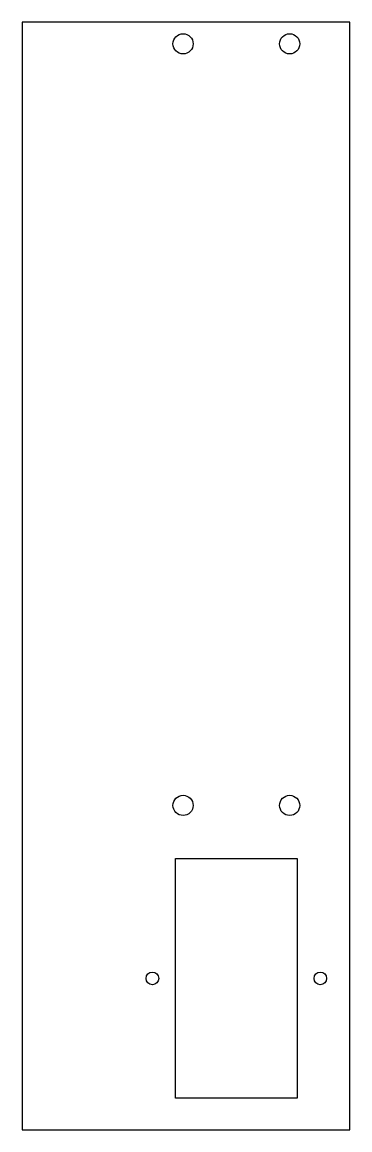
# Model space of a CAD drawing. Header units: millimetres. Extents: x -51 to 27, y -219 to 44.
import ezdxf

# ---------------------------------------------------------------- set-up
doc = ezdxf.new("R2010")
doc.units = ezdxf.units.MM

msp = doc.modelspace()

# ---------------------------------------------------------------- linework, layer by layer
for points in [[(27.05, 44.4), (-51.05, 44.4), (-51.05, -219), (27.05, -219)], [(-14.5, -211.5), (-14.5, -154.5), (14.5, -154.5), (14.5, -211.5)]]:
    msp.add_lwpolyline(points, close=True)
for centre, radius in [((-12.7, 39.25), 2.4), ((12.7, 39.25), 2.4), ((-12.7, -141.85), 2.4), ((12.7, -141.85), 2.4), ((-20, -183), 1.5), ((20, -183), 1.5)]:
    msp.add_circle(centre, radius)

doc.saveas('drawing.dxf')
